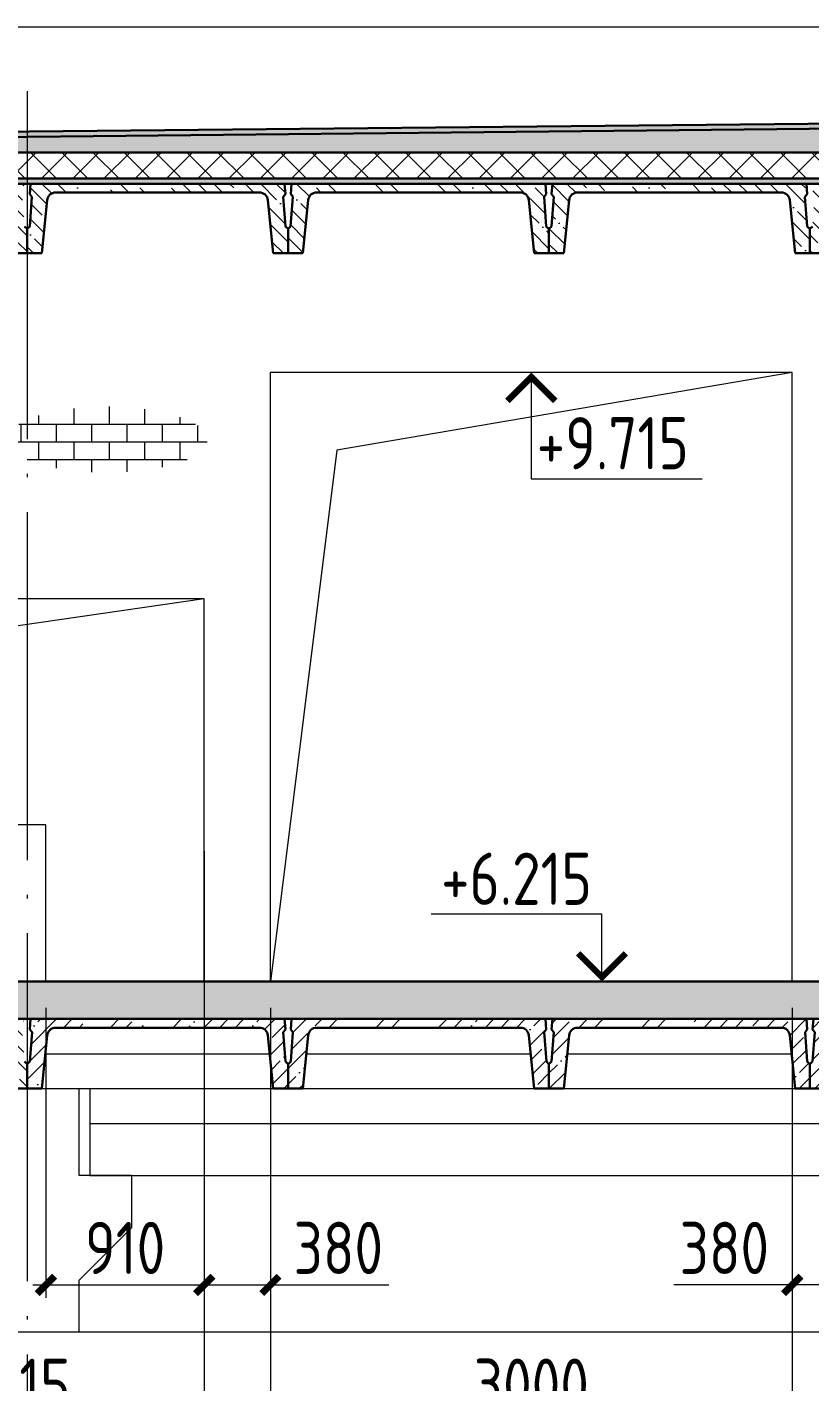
# Model space of a CAD drawing. Extents: x -965262 to 1142518, y -357520 to 71675.
# Drawn here: x 908410 to 912910, y -224300 to -216515 of the extents above; entities that cross this region are included whole.
import ezdxf

# ---------------------------------------------------------------- set-up
doc = ezdxf.new("R2010")
doc.units = 0
doc.header["$LTSCALE"] = 10
doc.linetypes.add('DOTE', pattern=[2.42, 2, -0.2, 0.02, -0.2])
doc.layers.get('0').update_dxf_attribs({"linetype": 'CONTINUOUS', "lineweight": 30})
doc.layers.get('Defpoints').update_dxf_attribs({"linetype": 'CONTINUOUS'})
doc.layers.add('DOTE', color=7, linetype='DOTE', lineweight=9)
doc.styles.add('GOST 2.304', font='isocpeur.ttf', dxfattribs={"width": 0.75, "height": 250})
doc.styles.add('ГОСТ 2м', font='isocpeur.ttf', dxfattribs={"width": 0.8, "height": 250})
doc.dimstyles.new('ГОСТ 2м', dxfattribs={"dimtxt": 250, "dimasz": 100, "dimexe": 75, "dimexo": 150, "dimgap": 62.5, "dimtad": 1, "dimdec": 0, "dimtxsty": 'ГОСТ 2м', "dimblk": 'ARCHTICK', "dimcen": 150, "dimdle": 75, "dimclrd": 256, "dimclre": 256, "dimclrt": 256, "dimadec": 0, "dimazin": 0, "dimtfac": 1, "dimtdec": 0, "dimtmove": 0, "dimatfit": 3, "dimldrblk": 'OBLIQUE', "dimfxl": 1, "dimlwd": 15, "dimlwe": 15, "dimarcsym": 0})

# ---------------------------------------------------------------- blocks, each defined once
blk = doc.blocks.new('y')
at = {"lineweight": 15}
h = blk.add_hatch(dxfattribs=at)
h.set_pattern_fill('ANSI35', color=256, scale=20, angle=90, style=0)
h.set_pattern_definition([(135, (-71939.62, 175751.51), (-89.80256, -89.80256), []), (135, (-71939.62, 175841.31), (-89.80256, -89.80256), [158.75, -31.75, 0, -31.75])])
edge = h.paths.add_edge_path()
edge.add_ellipse((16945.9, 173767.8), major_axis=(35.4, 35.4), ratio=1, start_angle=45, end_angle=129.28941)
edge.add_line((16896.2, 173772.8), (16865.7, 173467.8))
edge.add_line((16865.7, 173467.8), (16780.7, 173467.8))
edge.add_line((16780.7, 173467.8), (16780.7, 173607.8))
edge.add_line((16780.7, 173607.8), (16795.8, 173622.8))
edge.add_line((16795.8, 173622.8), (16808.9, 173792.8))
edge.add_line((16808.9, 173792.8), (16796.1, 173807.8))
edge.add_line((16796.1, 173807.8), (16800.7, 173867.8))
edge.add_line((16800.7, 173867.8), (18260.7, 173867.8))
edge.add_line((18260.7, 173867.8), (18265.3, 173807.8))
edge.add_line((18265.3, 173807.8), (18252.4, 173792.8))
edge.add_line((18252.4, 173792.8), (18265.5, 173622.8))
edge.add_line((18265.5, 173622.8), (18280.7, 173607.8))
edge.add_line((18280.7, 173607.8), (18280.7, 173467.8))
edge.add_line((18280.7, 173467.8), (18195.7, 173467.8))
edge.add_line((18195.7, 173467.8), (18165.2, 173772.8))
edge.add_ellipse((18115.4, 173767.8), major_axis=(-35.4, 35.4), ratio=1, start_angle=230.71059, end_angle=315)
edge.add_line((18115.4, 173817.8), (16945.9, 173817.8))
h.paths.add_polyline_path([(17610.7, 173817.8), (17450.7, 173817.8), (17450.7, 173867.8), (17610.7, 173867.8)], flags=17)
h.paths.add_polyline_path([(17960.7, 173817.8), (17800.7, 173817.8), (17800.7, 173867.8), (17960.7, 173867.8)], flags=17)
for p, q in [((16800.7, 173867.8), (16796.1, 173807.8)), ((18260.7, 173867.8), (16800.7, 173867.8)), ((18260.7, 173867.8), (18265.3, 173807.8)), ((16808.9, 173792.8), (16795.8, 173622.8)), ((16808.9, 173792.8), (16796.1, 173807.8)), ((18115.4, 173817.8), (16945.9, 173817.8)), ((18252.4, 173792.8), (18265.3, 173807.8)), ((18252.4, 173792.8), (18265.5, 173622.8)), ((16896.2, 173772.8), (16865.7, 173467.8)), ((18165.2, 173772.8), (18195.7, 173467.8)), ((16780.7, 173607.8), (16795.8, 173622.8)), ((18280.7, 173607.8), (18265.5, 173622.8)), ((16780.7, 173607.8), (16780.7, 173467.8)), ((18280.7, 173607.8), (18280.7, 173467.8)), ((18280.7, 173607.8), (18280.7, 173467.8)), ((16780.7, 173467.8), (16865.7, 173467.8)), ((18280.7, 173467.8), (18195.7, 173467.8))]:
    blk.add_line(p, q)
for p, q in [((18175.7, 173667.8), (16885.7, 173667.8)), ((18195.7, 173467.8), (16865.7, 173467.8))]:
    blk.add_line(p, q, dxfattribs=at)
for centre, start, end in [((16945.9, 173767.8), 90, 174.28941), ((18115.4, 173767.8), 5.71059, 90)]:
    blk.add_arc(centre, 50, start, end)
blk = doc.blocks.new('_ArchTick')
at = {"color": 0, "linetype": 'ByBlock', "lineweight": 0, "const_width": 0.4}
blk.add_lwpolyline([(-0.5, -0.5), (0.5, 0.5)], dxfattribs=at)
blk = doc.blocks.new('*D2247')
at = {"lineweight": 15, "transparency": 16777216}
for p, q in [((907313.6, -221249.5), (907313.6, -224603.7)), ((909428.6, -221249.5), (909428.6, -224603.7)), ((907238.6, -224528.7), (909503.6, -224528.7))]:
    blk.add_line(p, q, dxfattribs=at)
at = {"layer": 'Defpoints', "color": 0, "lineweight": 15, "transparency": 16777216}
for p in [(907313.6, -221099.5), (909428.6, -221099.5), (909428.6, -224528.7)]:
    blk.add_point(p, dxfattribs=at)
at = {"lineweight": 15, "transparency": 16777216, "xscale": 100, "yscale": 100, "zscale": 100, "rotation": 180}
blk.add_blockref('_ArchTick', (907313.6, -224528.7), dxfattribs=at)
at = {"lineweight": 15, "transparency": 16777216, "xscale": 100, "yscale": 100, "zscale": 100}
blk.add_blockref('_ArchTick', (909428.6, -224528.7), dxfattribs=at)
at = {"lineweight": 15, "transparency": 16777216, "insert": (908371.1, -224316.2), "char_height": 250, "attachment_point": 5, "style": 'ГОСТ 2м'}
blk.add_mtext('{\\H1.2x;2115}', dxfattribs=at)
blk = doc.blocks.new('_Oblique')
at = {"color": 0, "linetype": 'ByBlock', "lineweight": -2}
blk.add_line((-0.5, -0.5), (0.5, 0.5), dxfattribs=at)
blk = doc.blocks.new('*D2248')
at = {"lineweight": 15, "transparency": 16777216}
for p, q in [((908518.6, -222149.5), (908518.6, -223817.8)), ((909428.6, -222149.5), (909428.6, -223817.8)), ((908443.6, -223742.8), (909503.6, -223742.8))]:
    blk.add_line(p, q, dxfattribs=at)
at = {"layer": 'Defpoints', "color": 0, "lineweight": 15, "transparency": 16777216}
for p in [(908518.6, -221999.5), (909428.6, -221999.5), (909428.6, -223742.8)]:
    blk.add_point(p, dxfattribs=at)
at = {"lineweight": 15, "transparency": 16777216, "xscale": 100, "yscale": 100, "zscale": 100, "rotation": 180}
blk.add_blockref('_ArchTick', (908518.6, -223742.8), dxfattribs=at)
at = {"lineweight": 15, "transparency": 16777216, "xscale": 100, "yscale": 100, "zscale": 100}
blk.add_blockref('_ArchTick', (909428.6, -223742.8), dxfattribs=at)
at = {"lineweight": 15, "transparency": 16777216, "insert": (908973.6, -223530.3), "char_height": 250, "attachment_point": 5, "style": 'ГОСТ 2м'}
blk.add_mtext('{\\H1.2x;910}', dxfattribs=at)
blk = doc.blocks.new('*D2249')
at = {"lineweight": 15, "transparency": 16777216}
for p, q in [((909428.6, -222149.5), (909428.6, -223817.8)), ((909808.6, -222149.5), (909808.6, -223817.8)), ((909353.6, -223742.8), (909808.6, -223742.8)), ((909808.6, -223742.8), (910489.6, -223742.8))]:
    blk.add_line(p, q, dxfattribs=at)
at = {"layer": 'Defpoints', "color": 0, "lineweight": 15, "transparency": 16777216}
for p in [(909428.6, -221999.5), (909808.6, -221999.5), (909808.6, -223742.8)]:
    blk.add_point(p, dxfattribs=at)
at = {"lineweight": 15, "transparency": 16777216, "xscale": 100, "yscale": 100, "zscale": 100, "rotation": 180}
blk.add_blockref('_ArchTick', (909428.6, -223742.8), dxfattribs=at)
at = {"lineweight": 15, "transparency": 16777216, "xscale": 100, "yscale": 100, "zscale": 100}
blk.add_blockref('_ArchTick', (909808.6, -223742.8), dxfattribs=at)
at = {"lineweight": 15, "transparency": 16777216, "insert": (910199.1, -223530.3), "char_height": 250, "attachment_point": 5, "style": 'ГОСТ 2м'}
blk.add_mtext('{\\H1.2x;380}', dxfattribs=at)
blk = doc.blocks.new('*D2250')
at = {"lineweight": 15, "transparency": 16777216}
for p, q in [((909808.6, -222149.5), (909808.6, -224603.7)), ((912808.6, -222149.5), (912808.6, -224603.7)), ((909733.6, -224528.7), (912883.6, -224528.7))]:
    blk.add_line(p, q, dxfattribs=at)
at = {"layer": 'Defpoints', "color": 0, "lineweight": 15, "transparency": 16777216}
for p in [(909808.6, -221999.5), (912808.6, -221999.5), (912808.6, -224528.7)]:
    blk.add_point(p, dxfattribs=at)
at = {"lineweight": 15, "transparency": 16777216, "xscale": 100, "yscale": 100, "zscale": 100, "rotation": 180}
blk.add_blockref('_ArchTick', (909808.6, -224528.7), dxfattribs=at)
at = {"lineweight": 15, "transparency": 16777216, "xscale": 100, "yscale": 100, "zscale": 100}
blk.add_blockref('_ArchTick', (912808.6, -224528.7), dxfattribs=at)
at = {"lineweight": 15, "transparency": 16777216, "insert": (911308.6, -224316.2), "char_height": 250, "attachment_point": 5, "style": 'ГОСТ 2м'}
blk.add_mtext('{\\H1.2x;3000}', dxfattribs=at)
blk = doc.blocks.new('*D2251')
at = {"lineweight": 15, "transparency": 16777216}
for p, q in [((913188.6, -221249.5), (913188.6, -223817.8)), ((912808.6, -222149.5), (912808.6, -223817.8)), ((912808.6, -223742.8), (912127.6, -223742.8)), ((913263.6, -223742.8), (912808.6, -223742.8))]:
    blk.add_line(p, q, dxfattribs=at)
at = {"layer": 'Defpoints', "color": 0, "lineweight": 15, "transparency": 16777216}
for p in [(913188.6, -221099.5), (912808.6, -221999.5), (912808.6, -223742.8)]:
    blk.add_point(p, dxfattribs=at)
at = {"lineweight": 15, "transparency": 16777216, "xscale": 100, "yscale": 100, "zscale": 100, "rotation": 180}
blk.add_blockref('_ArchTick', (912808.6, -223742.8), dxfattribs=at)
at = {"lineweight": 15, "transparency": 16777216, "xscale": 100, "yscale": 100, "zscale": 100}
blk.add_blockref('_ArchTick', (913188.6, -223742.8), dxfattribs=at)
at = {"lineweight": 15, "transparency": 16777216, "insert": (912418.1, -223530.3), "char_height": 250, "attachment_point": 5, "style": 'ГОСТ 2м'}
blk.add_mtext('{\\H1.2x;380}', dxfattribs=at)

msp = doc.modelspace()

# ---------------------------------------------------------------- hatches: boundary and pattern name
at = {"lineweight": 15}
h = msp.add_hatch(dxfattribs=at)
h.set_pattern_fill('ANSI35', scale=20)
h.set_pattern_definition([(45, (888723.55, -391282.3), (-89.80256, 89.80256), []), (45, (888813.36, -391282.3), (-89.80256, 89.80256), [158.75, -31.75, 0, -31.75])])
h.paths.add_polyline_path([(920410.2, -217114.5), (926410.2, -217174.5), (926410.2, -217204.5), (920410.2, -217144.5)])
h.paths.add_polyline_path([(914410.2, -217084.5), (914410.2, -217054.5), (920410.2, -217114.5), (920410.2, -217144.5)])
h.paths.add_polyline_path([(914410.2, -217054.5), (914410.2, -217084.5), (908410.2, -217144.5), (908410.2, -217114.5)])
h.paths.add_polyline_path([(908410.2, -217114.5), (908410.2, -217144.5), (902410.2, -217204.5), (902410.2, -217174.5)])
h = msp.add_hatch(dxfattribs=at)
h.set_pattern_fill('GRAVEL', scale=5)
h.set_pattern_definition([(228.0127875, (888814.994, -391155.294), (-1016.0000001, -1142.99999993), [17.08607, -1691.52418]), (184.969741, (888803.564, -391167.9944), (1523.9999994, 127.00000723), [29.32024, -2902.702445]), (132.510447, (888774.354, -391170.5344), (1270.00000054, -1396.9999995), [20.67408, -2046.73614]), (267.273689, (888724.824, -391202.2844), (127.00000027, 2539.99999999), [26.70023, -2643.32187]), (292.833654, (888723.554, -391228.9544), (-635.00000005, 1523.99999998), [26.181685, -2591.99039]), (357.273689, (888733.714, -391253.0844), (-2539.99999999, 127.00000027), [26.70023, -2643.32187]), (37.6942405, (888760.384, -391254.3544), (-1650.99999993, -1270.0000001), [35.30968, -3495.65577]), (72.2553284, (888788.324, -391232.7644), (889.00000024, 2793.99999992), [33.33598, -3300.26283]), (121.4295656, (888798.484, -391201.0144), (-1016.00000014, 1650.99999991), [26.79065, -2652.277285]), (175.236358, (888784.514, -391178.154), (1397, -127.0000002), [30.58566, -1498.69685]), (222.3974378, (888754.034, -391175.6144), (-1523.99999995, -1397.00000005), [39.5539, -3915.83863]), (138.814075, (888850.554, -391203.554), (-888.99999995, 762.0000001), [13.50023, -1336.52829]), (171.4692344, (888840.394, -391194.6644), (1651.00000004, -253.99999971), [25.6841, -2542.73195]), (225, (888814.99, -391190.85), (-2e-14, -127), [17.96047, -161.644655]), (203.19859, (888806.104, -391175.614), (635, 254), [9.67207, -957.53112]), (291.80141, (888797.214, -391179.424), (-127, 381), [13.67828, -670.23765]), (30.963757, (888802.294, -391192.124), (381, 254), [22.21598, -718.31491]), (161.56505, (888821.344, -391180.694), (254, -127), [16.06436, -385.54491]), (16.3895403, (888723.554, -391179.4244), (1270, 381), [22.5044, -2227.94133]), (70.346176, (888745.144, -391173.0744), (-508.00000005, -1397), [18.87995, -1869.11078]), (293.19859, (888821.344, -391155.294), (-254, 635), [19.344005, -947.85918]), (343.6104597, (888828.964, -391173.0744), (-1270.00000003, 380.9999999), [22.5044, -2227.94133]), (339.443955, (888723.554, -391258.164), (-635, 254), [21.70176, -1063.38672]), (294.7751406, (888743.874, -391265.784), (-635.00000076, 1396.99999966), [18.18361, -1800.17967]), (66.80141, (888822.614, -391282.294), (254, 635), [19.344005, -947.85918]), (17.3540246, (888830.234, -391264.5144), (-1650.99999997, -508.0000001), [21.28914, -2107.6188]), (69.443955, (888760.384, -391282.294), (-254, -635), [10.85088, -1074.2376]), (101.309932, (888814.994, -391282.294), (-127, 508), [6.47573, -641.09975]), (165.963757, (888813.724, -391275.944), (381, -127), [26.181685, -497.45273]), (186.009006, (888788.324, -391269.5944), (1270, 127.00000007), [24.26335, -2402.06824]), (303.690068, (888802.294, -391203.554), (-127, 254), [18.31619, -439.58882]), (353.1572266, (888812.454, -391218.7944), (2159.00000001, -253.99999989), [31.97784, -3165.80045]), (60.945396, (888844.204, -391222.604), (-508, -889), [13.07541, -1294.46962]), (90, (888850.55, -391211.17), (-127, 127), [7.62, -119.38]), (120.256437, (888785.784, -391265.784), (507.99999994, -889.00000004), [17.64335, -1746.69704]), (48.0127875, (888776.894, -391250.544), (1016.0000001, 1142.99999993), [34.17214, -1674.43811]), (0, (888799.75, -391225.14), (127, 127), [33.02, -93.98]), (325.3048465, (888832.774, -391225.1444), (1270.00000048, -888.9999993), [20.08048, -1987.96584]), (254.054604, (888849.284, -391236.574), (-127, -508), [18.49145, -906.0825]), (207.6459754, (888844.204, -391254.3544), (-2413.00000009, -1269.99999983), [30.107255, -2980.62322]), (175.4260787, (888817.534, -391268.3244), (-1651, 127), [31.85147, -3153.29232])])
h.paths.add_polyline_path([(926410.2, -217234.5), (926410.2, -217204.5), (914410.2, -217084.5), (902410.2, -217204.5), (902410.2, -217234.5)])
h = msp.add_hatch(dxfattribs=at)
h.set_pattern_fill('ANSI37', scale=40)
h.set_pattern_definition([(45, (511878.28, -238983.61), (-89.80256, 89.80256), []), (135, (511878.28, -238983.61), (-89.80256, -89.80256), [])])
h.paths.add_polyline_path([(902410.2, -217234.5), (926410.2, -217234.5), (926410.2, -217384.5), (902410.2, -217384.5)])
h = msp.add_hatch(dxfattribs=at)
h.set_pattern_fill('ANSI35', scale=20, angle=90)
h.set_pattern_definition([(135, (908694.72, -217395.2), (-89.8026, -89.8026), []), (135, (908694.72, -217305.4), (-89.8026, -89.8026), [158.75, -31.75, 0, -31.75])])
h.paths.add_polyline_path([(914410.2, -217384.5), (920410.2, -217384.5), (920410.2, -217414.5), (914410.2, -217414.5)])
h.paths.add_polyline_path([(908410.2, -217384.5), (914410.2, -217384.5), (914410.2, -217414.5), (908410.2, -217414.5)])
h.paths.add_polyline_path([(902410.2, -217384.5), (908410.2, -217384.5), (908410.2, -217414.5), (902410.2, -217414.5)])
h.paths.add_polyline_path([(920410.2, -217384.5), (926410.2, -217384.5), (926410.2, -217414.5), (920410.2, -217414.5)])
h = msp.add_hatch(dxfattribs=at)
h.set_pattern_fill('ANSI35', color=256, scale=20, angle=90, style=0)
h.set_pattern_definition([(135, (831689.89, -215530.79), (-89.80256, -89.80256), []), (135, (831689.89, -215440.98), (-89.80256, -89.80256), [158.75, -31.75, 0, -31.75])])
edge = h.paths.add_edge_path()
edge.add_ellipse((908244.9, -217514.5), major_axis=(-35.4, 35.4), ratio=1, start_angle=230.71059, end_angle=315, ccw=False)
edge.add_line((908294.7, -217509.5), (908325.2, -217814.5))
edge.add_line((908325.2, -217814.5), (908410.2, -217814.5))
edge.add_line((908410.2, -217814.5), (908410.2, -217674.5))
edge.add_line((908410.2, -217674.5), (908395, -217659.5))
edge.add_line((908395, -217659.5), (908381.9, -217489.5))
edge.add_line((908381.9, -217489.5), (908394.8, -217474.5))
edge.add_line((908394.8, -217474.5), (908390.2, -217414.5))
edge.add_line((908390.2, -217414.5), (906930.2, -217414.5))
edge.add_line((906930.2, -217414.5), (906925.6, -217474.5))
edge.add_line((906925.6, -217474.5), (906938.4, -217489.5))
edge.add_line((906938.4, -217489.5), (906925.3, -217659.5))
edge.add_line((906925.3, -217659.5), (906910.2, -217674.5))
edge.add_line((906910.2, -217674.5), (906910.2, -217814.5))
edge.add_line((906910.2, -217814.5), (906995.2, -217814.5))
edge.add_line((906995.2, -217814.5), (907025.7, -217509.5))
edge.add_ellipse((907075.4, -217514.5), major_axis=(35.4, 35.4), ratio=1, start_angle=45, end_angle=129.28941, ccw=False)
edge.add_line((907075.4, -217464.5), (908244.9, -217464.5))
h.paths.add_polyline_path([(907580.2, -217464.5), (907740.2, -217464.5), (907740.2, -217414.5), (907580.2, -217414.5)], flags=17)
h.paths.add_polyline_path([(907230.2, -217464.5), (907390.2, -217464.5), (907390.2, -217414.5), (907230.2, -217414.5)], flags=17)
h = msp.add_hatch(dxfattribs=at)
h.set_pattern_fill('ANSI35', color=256, scale=20, angle=90, style=0)
h.set_pattern_definition([(135, (830189.89, -215530.79), (-89.80256, -89.80256), []), (135, (830189.89, -215440.98), (-89.80256, -89.80256), [158.75, -31.75, 0, -31.75])])
edge = h.paths.add_edge_path()
edge.add_ellipse((909744.9, -217514.5), major_axis=(-35.4, 35.4), ratio=1, start_angle=230.71059, end_angle=315, ccw=False)
edge.add_line((909794.7, -217509.5), (909825.2, -217814.5))
edge.add_line((909825.2, -217814.5), (909910.2, -217814.5))
edge.add_line((909910.2, -217814.5), (909910.2, -217674.5))
edge.add_line((909910.2, -217674.5), (909895, -217659.5))
edge.add_line((909895, -217659.5), (909881.9, -217489.5))
edge.add_line((909881.9, -217489.5), (909894.8, -217474.5))
edge.add_line((909894.8, -217474.5), (909890.2, -217414.5))
edge.add_line((909890.2, -217414.5), (908430.2, -217414.5))
edge.add_line((908430.2, -217414.5), (908425.6, -217474.5))
edge.add_line((908425.6, -217474.5), (908438.4, -217489.5))
edge.add_line((908438.4, -217489.5), (908425.3, -217659.5))
edge.add_line((908425.3, -217659.5), (908410.2, -217674.5))
edge.add_line((908410.2, -217674.5), (908410.2, -217814.5))
edge.add_line((908410.2, -217814.5), (908495.2, -217814.5))
edge.add_line((908495.2, -217814.5), (908525.7, -217509.5))
edge.add_ellipse((908575.4, -217514.5), major_axis=(35.4, 35.4), ratio=1, start_angle=45, end_angle=129.28941, ccw=False)
edge.add_line((908575.4, -217464.5), (909744.9, -217464.5))
h.paths.add_polyline_path([(909080.2, -217464.5), (909240.2, -217464.5), (909240.2, -217414.5), (909080.2, -217414.5)], flags=17)
h.paths.add_polyline_path([(908730.2, -217464.5), (908890.2, -217464.5), (908890.2, -217414.5), (908730.2, -217414.5)], flags=17)
h = msp.add_hatch(dxfattribs=at)
h.set_pattern_fill('ANSI35', color=256, scale=20, angle=90, style=0)
h.set_pattern_definition([(135, (828689.89, -215530.79), (-89.80256, -89.80256), []), (135, (828689.89, -215440.98), (-89.80256, -89.80256), [158.75, -31.75, 0, -31.75])])
edge = h.paths.add_edge_path()
edge.add_ellipse((911244.9, -217514.5), major_axis=(-35.4, 35.4), ratio=1, start_angle=230.71059, end_angle=315, ccw=False)
edge.add_line((911294.7, -217509.5), (911325.2, -217814.5))
edge.add_line((911325.2, -217814.5), (911410.2, -217814.5))
edge.add_line((911410.2, -217814.5), (911410.2, -217674.5))
edge.add_line((911410.2, -217674.5), (911395, -217659.5))
edge.add_line((911395, -217659.5), (911381.9, -217489.5))
edge.add_line((911381.9, -217489.5), (911394.8, -217474.5))
edge.add_line((911394.8, -217474.5), (911390.2, -217414.5))
edge.add_line((911390.2, -217414.5), (909930.2, -217414.5))
edge.add_line((909930.2, -217414.5), (909925.6, -217474.5))
edge.add_line((909925.6, -217474.5), (909938.4, -217489.5))
edge.add_line((909938.4, -217489.5), (909925.3, -217659.5))
edge.add_line((909925.3, -217659.5), (909910.2, -217674.5))
edge.add_line((909910.2, -217674.5), (909910.2, -217814.5))
edge.add_line((909910.2, -217814.5), (909995.2, -217814.5))
edge.add_line((909995.2, -217814.5), (910025.7, -217509.5))
edge.add_ellipse((910075.4, -217514.5), major_axis=(35.4, 35.4), ratio=1, start_angle=45, end_angle=129.28941, ccw=False)
edge.add_line((910075.4, -217464.5), (911244.9, -217464.5))
h.paths.add_polyline_path([(910580.2, -217464.5), (910740.2, -217464.5), (910740.2, -217414.5), (910580.2, -217414.5)], flags=17)
h.paths.add_polyline_path([(910230.2, -217464.5), (910390.2, -217464.5), (910390.2, -217414.5), (910230.2, -217414.5)], flags=17)
h = msp.add_hatch(dxfattribs=at)
h.set_pattern_fill('ANSI35', color=256, scale=20, angle=90, style=0)
h.set_pattern_definition([(135, (827189.89, -215530.79), (-89.80256, -89.80256), []), (135, (827189.89, -215440.98), (-89.80256, -89.80256), [158.75, -31.75, 0, -31.75])])
edge = h.paths.add_edge_path()
edge.add_ellipse((912744.9, -217514.5), major_axis=(-35.4, 35.4), ratio=1, start_angle=230.71059, end_angle=315, ccw=False)
edge.add_line((912794.7, -217509.5), (912825.2, -217814.5))
edge.add_line((912825.2, -217814.5), (912910.2, -217814.5))
edge.add_line((912910.2, -217814.5), (912910.2, -217674.5))
edge.add_line((912910.2, -217674.5), (912895, -217659.5))
edge.add_line((912895, -217659.5), (912881.9, -217489.5))
edge.add_line((912881.9, -217489.5), (912894.8, -217474.5))
edge.add_line((912894.8, -217474.5), (912890.2, -217414.5))
edge.add_line((912890.2, -217414.5), (911430.2, -217414.5))
edge.add_line((911430.2, -217414.5), (911425.6, -217474.5))
edge.add_line((911425.6, -217474.5), (911438.4, -217489.5))
edge.add_line((911438.4, -217489.5), (911425.3, -217659.5))
edge.add_line((911425.3, -217659.5), (911410.2, -217674.5))
edge.add_line((911410.2, -217674.5), (911410.2, -217814.5))
edge.add_line((911410.2, -217814.5), (911495.2, -217814.5))
edge.add_line((911495.2, -217814.5), (911525.7, -217509.5))
edge.add_ellipse((911575.4, -217514.5), major_axis=(35.4, 35.4), ratio=1, start_angle=45, end_angle=129.28941, ccw=False)
edge.add_line((911575.4, -217464.5), (912744.9, -217464.5))
h.paths.add_polyline_path([(912080.2, -217464.5), (912240.2, -217464.5), (912240.2, -217414.5), (912080.2, -217414.5)], flags=17)
h.paths.add_polyline_path([(911730.2, -217464.5), (911890.2, -217464.5), (911890.2, -217414.5), (911730.2, -217414.5)], flags=17)
h = msp.add_hatch(dxfattribs=at)
h.set_pattern_fill('ANSI35', color=256, scale=20, angle=90, style=0)
h.set_pattern_definition([(135, (825689.89, -215530.79), (-89.80256, -89.80256), []), (135, (825689.89, -215440.98), (-89.80256, -89.80256), [158.75, -31.75, 0, -31.75])])
edge = h.paths.add_edge_path()
edge.add_ellipse((914244.9, -217514.5), major_axis=(-35.4, 35.4), ratio=1, start_angle=230.71059, end_angle=315, ccw=False)
edge.add_line((914294.7, -217509.5), (914325.2, -217814.5))
edge.add_line((914325.2, -217814.5), (914410.2, -217814.5))
edge.add_line((914410.2, -217814.5), (914410.2, -217674.5))
edge.add_line((914410.2, -217674.5), (914395, -217659.5))
edge.add_line((914395, -217659.5), (914381.9, -217489.5))
edge.add_line((914381.9, -217489.5), (914394.8, -217474.5))
edge.add_line((914394.8, -217474.5), (914390.2, -217414.5))
edge.add_line((914390.2, -217414.5), (912930.2, -217414.5))
edge.add_line((912930.2, -217414.5), (912925.6, -217474.5))
edge.add_line((912925.6, -217474.5), (912938.4, -217489.5))
edge.add_line((912938.4, -217489.5), (912925.3, -217659.5))
edge.add_line((912925.3, -217659.5), (912910.2, -217674.5))
edge.add_line((912910.2, -217674.5), (912910.2, -217814.5))
edge.add_line((912910.2, -217814.5), (912995.2, -217814.5))
edge.add_line((912995.2, -217814.5), (913025.7, -217509.5))
edge.add_ellipse((913075.4, -217514.5), major_axis=(35.4, 35.4), ratio=1, start_angle=45, end_angle=129.28941, ccw=False)
edge.add_line((913075.4, -217464.5), (914244.9, -217464.5))
h.paths.add_polyline_path([(913580.2, -217464.5), (913740.2, -217464.5), (913740.2, -217414.5), (913580.2, -217414.5)], flags=17)
h.paths.add_polyline_path([(913230.2, -217464.5), (913390.2, -217464.5), (913390.2, -217414.5), (913230.2, -217414.5)], flags=17)
h = msp.add_hatch(dxfattribs=at)
h.set_pattern_fill('AR-B816', color=1, scale=0.5)
h.set_pattern_definition([(0, (917723.52, -393242.74), (0, 101.6), []), (90, (917723.52, -393242.74), (-101.6, 101.6), [101.6, -101.6])])
edge = h.paths.add_edge_path()
edge.add_ellipse((908870.6, -218884.8), major_axis=(-576.4, 0), ratio=0.328422, start_angle=0, end_angle=360, ccw=False)
h = msp.add_hatch(dxfattribs=at)
h.set_pattern_fill('ANSI35', scale=40, angle=90)
h.set_pattern_definition([(135, (908554.22, -222092.54), (-179.605, -179.605), []), (135, (908554.22, -221912.93), (-179.605, -179.605), [317.5, -63.5, 0, -63.5])])
h.paths.add_polyline_path([(920190.2, -221999.5), (920310.2, -221999.5), (920310.2, -222214.5), (920190.2, -222214.5)])
h.paths.add_polyline_path([(916200.2, -221999.5), (916320.2, -221999.5), (916320.2, -222214.5), (916200.2, -222214.5)])
h.paths.add_polyline_path([(902410.2, -221999.5), (904440.2, -221999.5), (904440.2, -222214.5), (902410.2, -222214.5)], flags=17)
h.paths.add_polyline_path([(904440.2, -221999.5), (904560.2, -221999.5), (904560.2, -222214.5), (904440.2, -222214.5)], flags=16)
h.paths.add_polyline_path([(926410.2, -221999.5), (926410.2, -222214.5), (902410.2, -222214.5), (902410.2, -221999.5)])
at = {"lineweight": 0}
h = msp.add_hatch(dxfattribs=at)
h.set_pattern_fill('ANSI35', scale=20, angle=90, style=0)
h.set_pattern_definition([(135, (903629.51, -396082.3), (-89.80256, -89.80256), []), (135, (903629.51, -395992.49), (-89.80256, -89.80256), [158.75, -31.75, 0, -31.75])])
edge = h.paths.add_edge_path()
edge.add_ellipse((908244.9, -222314.5), major_axis=(-35.4, 35.4), ratio=1, start_angle=230.71059, end_angle=315, ccw=False)
edge.add_line((908294.7, -222309.5), (908325.2, -222614.5))
edge.add_line((908325.2, -222614.5), (908410.2, -222614.5))
edge.add_line((908410.2, -222614.5), (908410.2, -222474.5))
edge.add_line((908410.2, -222474.5), (908395, -222459.5))
edge.add_line((908395, -222459.5), (908381.9, -222289.5))
edge.add_line((908381.9, -222289.5), (908394.8, -222274.5))
edge.add_line((908394.8, -222274.5), (908390.2, -222214.5))
edge.add_line((908390.2, -222214.5), (906930.2, -222214.5))
edge.add_line((906930.2, -222214.5), (906925.6, -222274.5))
edge.add_line((906925.6, -222274.5), (906938.4, -222289.5))
edge.add_line((906938.4, -222289.5), (906925.3, -222459.5))
edge.add_line((906925.3, -222459.5), (906910.2, -222474.5))
edge.add_line((906910.2, -222474.5), (906910.2, -222614.5))
edge.add_line((906910.2, -222614.5), (906995.2, -222614.5))
edge.add_line((906995.2, -222614.5), (907025.7, -222309.5))
edge.add_ellipse((907075.4, -222314.5), major_axis=(35.4, 35.4), ratio=1, start_angle=45, end_angle=129.28941, ccw=False)
edge.add_line((907075.4, -222264.5), (908244.9, -222264.5))

# ---------------------------------------------------------------- linework, layer by layer
at = {"lineweight": 15}
msp.add_line((919548.6, -216514.5, 9801.8), (902410.2, -216514.5, 9801.8), dxfattribs=at)
at = {"color": 7}
for p, q in [((902410.2, -217174.5, 9801.8), (914410.2, -217054.5, 9801.8)), ((902410.2, -217204.5, 9801.8), (914410.2, -217084.5, 9801.8)), ((926410.2, -217234.5, 9801.8), (902410.2, -217234.5, 9801.8)), ((926410.2, -217384.5, 9801.8), (902410.2, -217384.5, 9801.8)), ((926410.2, -217414.5, 9801.8), (902410.2, -217414.5, 9801.8)), ((916200.2, -221999.5, 9801.8), (904560.2, -221999.5, 9801.8)), ((926410.2, -222214.5, 9801.8), (902410.2, -222214.5, 9801.8)), ((908410.2, -222474.5, 9801.8), (908395, -222459.5, 9801.8)), ((908410.2, -222474.5, 9801.8), (908410.2, -222614.5, 9801.8)), ((908410.2, -222614.5, 9801.8), (908325.2, -222614.5, 9801.8))]:
    msp.add_line(p, q, dxfattribs=at)
for p, q in [((908430.2, -217414.5, 9801.8), (908425.6, -217474.5, 9801.8)), ((908430.2, -217414.5, 9801.8), (909890.2, -217414.5, 9801.8)), ((909890.2, -217414.5, 9801.8), (909894.8, -217474.5, 9801.8)), ((909930.2, -217414.5, 9801.8), (909925.6, -217474.5, 9801.8)), ((909930.2, -217414.5, 9801.8), (911390.2, -217414.5, 9801.8)), ((911390.2, -217414.5, 9801.8), (911394.8, -217474.5, 9801.8)), ((911430.2, -217414.5, 9801.8), (911425.6, -217474.5, 9801.8)), ((911430.2, -217414.5, 9801.8), (912890.2, -217414.5, 9801.8)), ((912890.2, -217414.5, 9801.8), (912894.8, -217474.5, 9801.8)), ((908438.4, -217489.5, 9801.8), (908425.3, -217659.5, 9801.8)), ((908438.4, -217489.5, 9801.8), (908425.6, -217474.5, 9801.8)), ((908525.7, -217509.5, 9801.8), (908495.2, -217814.5, 9801.8)), ((908575.4, -217464.5, 9801.8), (909744.9, -217464.5, 9801.8)), ((909794.7, -217509.5, 9801.8), (909825.2, -217814.5, 9801.8)), ((909881.9, -217489.5, 9801.8), (909894.8, -217474.5, 9801.8)), ((909881.9, -217489.5, 9801.8), (909895, -217659.5, 9801.8)), ((909938.4, -217489.5, 9801.8), (909925.3, -217659.5, 9801.8)), ((909938.4, -217489.5, 9801.8), (909925.6, -217474.5, 9801.8)), ((910025.7, -217509.5, 9801.8), (909995.2, -217814.5, 9801.8)), ((910075.4, -217464.5, 9801.8), (911244.9, -217464.5, 9801.8)), ((911294.7, -217509.5, 9801.8), (911325.2, -217814.5, 9801.8)), ((911381.9, -217489.5, 9801.8), (911394.8, -217474.5, 9801.8)), ((911381.9, -217489.5, 9801.8), (911395, -217659.5, 9801.8)), ((911438.4, -217489.5, 9801.8), (911425.3, -217659.5, 9801.8)), ((911438.4, -217489.5, 9801.8), (911425.6, -217474.5, 9801.8)), ((911525.7, -217509.5, 9801.8), (911495.2, -217814.5, 9801.8)), ((911575.4, -217464.5, 9801.8), (912744.9, -217464.5, 9801.8)), ((912794.7, -217509.5, 9801.8), (912825.2, -217814.5, 9801.8)), ((912881.9, -217489.5, 9801.8), (912894.8, -217474.5, 9801.8)), ((912881.9, -217489.5, 9801.8), (912895, -217659.5, 9801.8)), ((908410.2, -217674.5, 9801.8), (908395, -217659.5, 9801.8)), ((908410.2, -217674.5, 9801.8), (908425.3, -217659.5, 9801.8)), ((908410.2, -217674.5, 9801.8), (908410.2, -217814.5, 9801.8)), ((908410.2, -217674.5, 9801.8), (908410.2, -217814.5, 9801.8)), ((908410.2, -217674.5, 9801.8), (908410.2, -217814.5, 9801.8)), ((909910.2, -217674.5, 9801.8), (909895, -217659.5, 9801.8)), ((909910.2, -217674.5, 9801.8), (909925.3, -217659.5, 9801.8)), ((909910.2, -217674.5, 9801.8), (909910.2, -217814.5, 9801.8)), ((909910.2, -217674.5, 9801.8), (909910.2, -217814.5, 9801.8)), ((909910.2, -217674.5, 9801.8), (909910.2, -217814.5, 9801.8)), ((911410.2, -217674.5, 9801.8), (911395, -217659.5, 9801.8)), ((911410.2, -217674.5, 9801.8), (911425.3, -217659.5, 9801.8)), ((911410.2, -217674.5, 9801.8), (911410.2, -217814.5, 9801.8)), ((911410.2, -217674.5, 9801.8), (911410.2, -217814.5, 9801.8)), ((911410.2, -217674.5, 9801.8), (911410.2, -217814.5, 9801.8)), ((912910.2, -217674.5, 9801.8), (912895, -217659.5, 9801.8)), ((912910.2, -217674.5, 9801.8), (912925.3, -217659.5, 9801.8)), ((912910.2, -217674.5, 9801.8), (912910.2, -217814.5, 9801.8)), ((912910.2, -217674.5, 9801.8), (912910.2, -217814.5, 9801.8)), ((912910.2, -217674.5, 9801.8), (912910.2, -217814.5, 9801.8)), ((908410.2, -217814.5, 9801.8), (908325.2, -217814.5, 9801.8)), ((908410.2, -217814.5, 9801.8), (908495.2, -217814.5, 9801.8)), ((909910.2, -217814.5, 9801.8), (909825.2, -217814.5, 9801.8)), ((909910.2, -217814.5, 9801.8), (909995.2, -217814.5, 9801.8)), ((911410.2, -217814.5, 9801.8), (911325.2, -217814.5, 9801.8)), ((911410.2, -217814.5, 9801.8), (911495.2, -217814.5, 9801.8)), ((912910.2, -217814.5, 9801.8), (912825.2, -217814.5, 9801.8)), ((912910.2, -217814.5, 9801.8), (912995.2, -217814.5, 9801.8))]:
    msp.add_line(p, q)
at = {"color": 1, "lineweight": 15}
for p, q in [((909808.6, -221999.5, 9801.8), (909808.6, -218499.5, 9801.8)), ((912808.6, -218499.5, 9801.8), (909808.6, -218499.5, 9801.8)), ((912808.6, -218499.5, 9801.8), (910190.2, -218945.4, 9801.8)), ((912808.6, -221999.5, 9801.8), (912808.6, -218499.5, 9801.8)), ((910190.2, -218945.4, 9801.8), (909808.6, -221999.5, 9801.8)), ((909428.6, -219799.5, 9801.8), (907313.6, -219799.5, 9801.8)), ((909428.6, -219799.5, 9801.8), (907595.7, -220066.6, 9801.8)), ((909428.6, -221999.5, 9801.8), (909428.6, -219799.5, 9801.8)), ((908518.6, -221099.5, 9801.8), (907313.6, -221099.5, 9801.8)), ((908518.6, -221999.5, 9801.8), (908518.6, -221099.5, 9801.8))]:
    msp.add_line(p, q, dxfattribs=at)
at = {"lineweight": 15, "ltscale": 100}
for p, q in [((911308.6, -218499.5, 9801.8), (911308.6, -219109.7, 9801.8)), ((911308.6, -219109.7, 9801.8), (912291.4, -219109.7, 9801.8)), ((911715, -221612.7, 9801.8), (910732.3, -221612.7, 9801.8)), ((911715, -221999.5, 9801.8), (911715, -221612.7, 9801.8))]:
    msp.add_line(p, q, dxfattribs=at)
at = {"color": 7, "lineweight": 15}
for p, q in [((908710.2, -223114.5, 9801.8), (908710.2, -222614.5, 9801.8)), ((908770.2, -222614.5, 9801.8), (914050.2, -222614.5, 9801.8)), ((908770.2, -222614.5, 9801.8), (908770.2, -222814.5, 9801.8)), ((908770.2, -222814.5, 9801.8), (914050.2, -222814.5, 9801.8)), ((908770.2, -222814.5, 9801.8), (908770.2, -223114.5, 9801.8)), ((909010.2, -223114.5, 9801.8), (908710.2, -223114.5, 9801.8)), ((908770.2, -223114.5, 9801.8), (914050.2, -223114.5, 9801.8)), ((909010.2, -223114.5, 9801.8), (909010.2, -223414.5, 9801.8)), ((909010.2, -223114.5, 9801.8), (909010.2, -223398.9, 9801.8)), ((908710.2, -223714.5, 9801.8), (909010.2, -223414.5, 9801.8)), ((908710.2, -224012, 9801.8), (908710.2, -223714.5, 9801.8))]:
    msp.add_line(p, q, dxfattribs=at)
at = {"color": 5, "lineweight": 15, "ltscale": 10, "extrusion": (1.83697e-16, -1, 0)}
msp.add_line((901600.2, -224012.3, 9801.8), (914160.2, -224011.7, 9801.8), dxfattribs=at)
at = {"lineweight": 15, "ltscale": 100, "const_width": 36, "elevation": 10886.9}
for points in [[(911445.9, -218662.2), (911308.6, -218525), (911171.4, -218662.2)], [(911577.8, -221836.8), (911715, -221974.1), (911852.3, -221836.8)]]:
    msp.add_lwpolyline(points, dxfattribs=at)
for centre, start, end in [((908575.4, -217514.5, 9801.8), 90, 174.28941), ((909744.9, -217514.5, 9801.8), 5.71059, 90), ((910075.4, -217514.5, 9801.8), 90, 174.28941), ((911244.9, -217514.5, 9801.8), 5.71059, 90), ((911575.4, -217514.5, 9801.8), 90, 174.28941), ((912744.9, -217514.5, 9801.8), 5.71059, 90)]:
    msp.add_arc(centre, 50, start, end)
at = {"layer": 'DOTE', "color": 7, "ltscale": 100}
msp.add_line((908410.2, -216881.8, 9801.8), (908410.2, -225474.8, 9801.8), dxfattribs=at)

# ---------------------------------------------------------------- block references
at = {"color": 7, "lineweight": 15, "xscale": -1}
for p in [(926690.9, -396082.3, 9801.8), (928190.9, -396082.3, 9801.8), (929690.9, -396082.3, 9801.8), (931190.9, -396082.3, 9801.8)]:
    msp.add_blockref('y', p, dxfattribs=at)

# ---------------------------------------------------------------- texts
at = {"lineweight": 15, "ltscale": 100, "style": 'GOST 2.304', "width": 0.8}
for s, p in [('+9.715', (911339.9, -219055.7, 9801.8)), ('+6.215', (910790.1, -221558.7, 9801.8))]:
    msp.add_text(s, height=300, dxfattribs=at).set_placement(p)

# ---------------------------------------------------------------- dimensions: what is measured, and where the dimension line sits
at = {"color": 1, "lineweight": 15}
for base, p1, p2, picture, middle in [((909428.6, -224528.7, 9801.8), (907313.6, -221099.5, 9801.8), (909428.6, -221099.5, 9801.8), '*D2247', (908371.1, -224316.2, 9801.8)), ((909428.6, -223742.8, 9801.8), (908518.6, -221999.5, 9801.8), (909428.6, -221999.5, 9801.8), '*D2248', (908973.6, -223530.3, 9801.8)), ((909808.6, -223742.8, 9801.8), (909428.6, -221999.5, 9801.8), (909808.6, -221999.5, 9801.8), '*D2249', (910199.1, -223530.3, 9801.8)), ((912808.6, -224528.7, 9801.8), (909808.6, -221999.5, 9801.8), (912808.6, -221999.5, 9801.8), '*D2250', (911308.6, -224316.2, 9801.8))]:
    dim = msp.add_linear_dim(base=base, p1=p1, p2=p2, text='{\\H1.2x;<>}', dimstyle='ГОСТ 2м', dxfattribs=at)
    dim.commit()
    dim.dimension.update_dxf_attribs({"geometry": picture, "text_midpoint": middle})
at = {"lineweight": 15}
dim = msp.add_linear_dim(base=(912808.6, -223742.8, 9801.8), p1=(913188.6, -221099.5, 9801.8), p2=(912808.6, -221999.5, 9801.8), text='{\\H1.2x;<>}', dimstyle='ГОСТ 2м', dxfattribs=at)
dim.commit()
dim.dimension.update_dxf_attribs({"geometry": '*D2251', "text_midpoint": (912418.1, -223530.3, 9801.8)})

doc.saveas('drawing.dxf')
